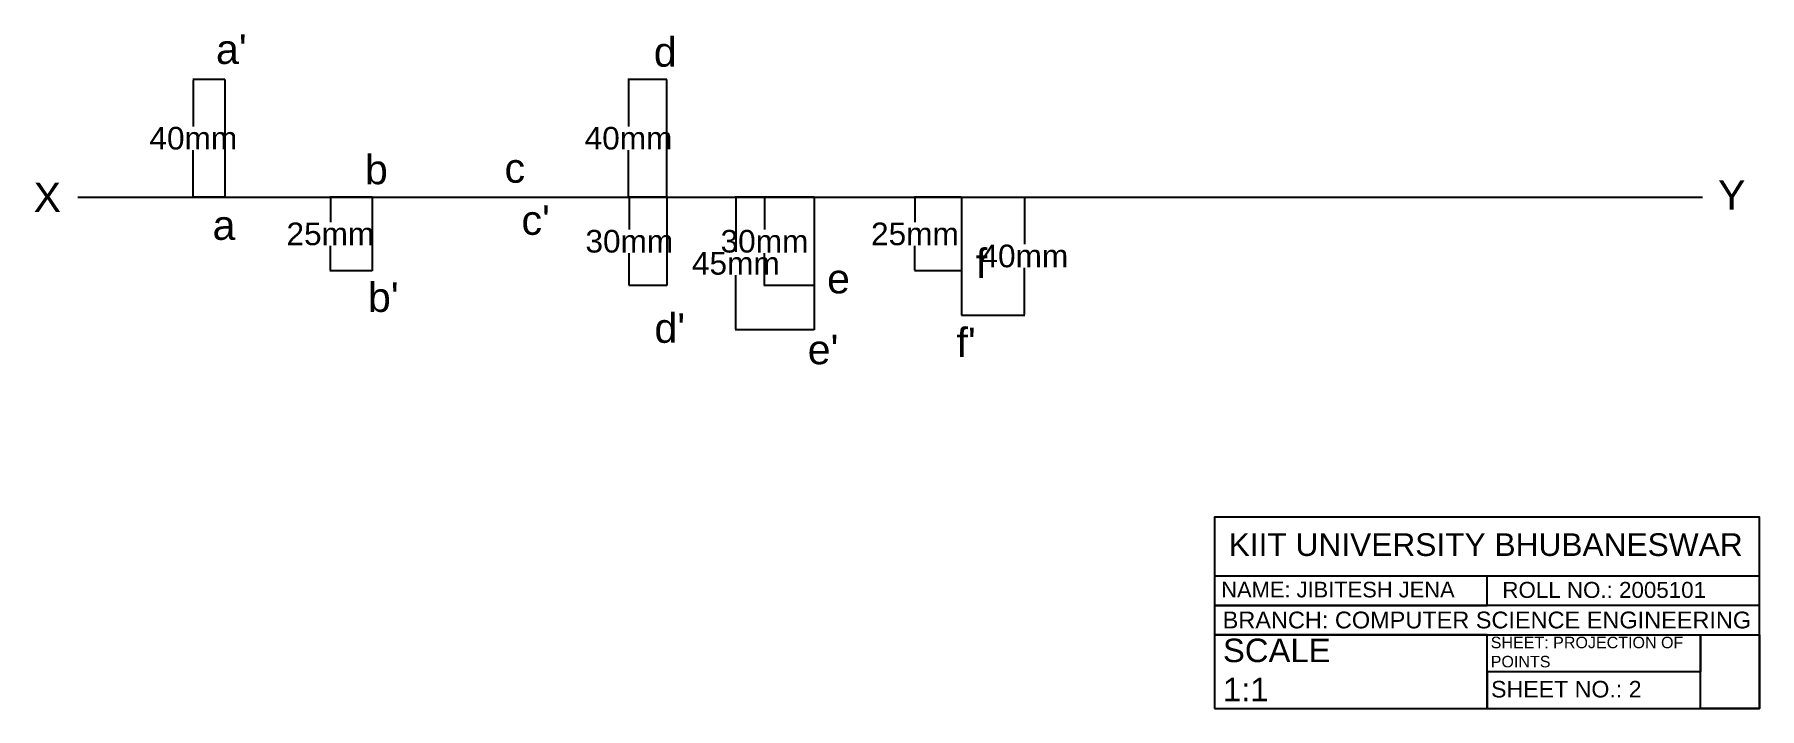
# Model space of a CAD drawing. Header units: millimetres. Extents: x 120 to 706, y 2 to 231.
import ezdxf

# ---------------------------------------------------------------- set-up
doc = ezdxf.new("R2010")
doc.units = ezdxf.units.MM
doc.header["$MEASUREMENT"] = 0
doc.styles.get("Standard").update_dxf_attribs({"font": 'arial.ttf'})
doc.dimstyles.get("Standard").update_dxf_attribs({"dimtxt": 7.68, "dimasz": 0.18, "dimexe": 0.18, "dimexo": 0.0625, "dimgap": 0.09, "dimtad": 0, "dimtih": 1, "dimtoh": 1, "dimdec": 0, "dimzin": 0, "dimdsep": 46, "dimtxsty": 'Standard', "dimcen": 0.09, "dimadec": 0, "dimazin": 0, "dimtfac": 1, "dimtdec": 0, "dimtofl": 0, "dimtmove": 0, "dimatfit": 3, "dimfxl": 1, "dimtolj": 1, "dimtzin": 0, "dimarcsym": 0})

# ---------------------------------------------------------------- blocks, each defined once
blk = doc.blocks.new('*D4')
at = {"color": 0, "lineweight": -2, "transparency": 16777216}
for p, q in [((185.03, 215.36), (174.14, 215.36)), ((174.32, 215.18), (174.32, 199.38)), ((174.32, 175.54), (174.32, 191.35)), ((185.03, 175.36), (174.14, 175.36))]:
    blk.add_line(p, q, dxfattribs=at)
at = {"color": 0, "transparency": 16777216}
for points in [[(174.29, 215.18), (174.35, 215.18), (174.32, 215.36)], [(174.29, 175.54), (174.35, 175.54), (174.32, 175.36)]]:
    blk.add_solid(points, dxfattribs=at)
at = {"layer": 'Defpoints', "color": 0, "transparency": 16777216}
for p in [(174.32, 215.36), (185.09, 215.36), (185.09, 175.36)]:
    blk.add_point(p, dxfattribs=at)
at = {"color": 0, "transparency": 16777216, "insert": (174.32, 195.36), "char_height": 7.68, "attachment_point": 5}
blk.add_mtext('\\A1;40mm', dxfattribs=at)
blk = doc.blocks.new('*D5')
at = {"color": 0, "lineweight": -2, "transparency": 16777216}
for p, q in [((235.03, 175.36), (220.67, 175.36)), ((220.85, 175.18), (220.85, 166.88)), ((220.85, 150.54), (220.85, 158.85)), ((235.03, 150.36), (220.67, 150.36))]:
    blk.add_line(p, q, dxfattribs=at)
at = {"color": 0, "transparency": 16777216}
for points in [[(220.82, 175.18), (220.88, 175.18), (220.85, 175.36)], [(220.82, 150.54), (220.88, 150.54), (220.85, 150.36)]]:
    blk.add_solid(points, dxfattribs=at)
at = {"layer": 'Defpoints', "color": 0, "transparency": 16777216}
for p in [(235.09, 175.36), (220.85, 150.36), (235.09, 150.36)]:
    blk.add_point(p, dxfattribs=at)
at = {"color": 0, "transparency": 16777216, "insert": (220.85, 162.86), "char_height": 7.68, "attachment_point": 5}
blk.add_mtext('\\A1;25mm', dxfattribs=at)
blk = doc.blocks.new('*D6')
at = {"color": 0, "lineweight": -2, "transparency": 16777216}
for p, q in [((335.03, 215.36), (321.88, 215.36)), ((322.06, 215.18), (322.06, 199.38)), ((322.06, 175.54), (322.06, 191.35)), ((335.03, 175.36), (321.88, 175.36))]:
    blk.add_line(p, q, dxfattribs=at)
at = {"color": 0, "transparency": 16777216}
for points in [[(322.03, 215.18), (322.09, 215.18), (322.06, 215.36)], [(322.03, 175.54), (322.09, 175.54), (322.06, 175.36)]]:
    blk.add_solid(points, dxfattribs=at)
at = {"layer": 'Defpoints', "color": 0, "transparency": 16777216}
for p in [(322.06, 215.36), (335.09, 215.36), (335.09, 175.36)]:
    blk.add_point(p, dxfattribs=at)
at = {"color": 0, "transparency": 16777216, "insert": (322.06, 195.36), "char_height": 7.68, "attachment_point": 5}
blk.add_mtext('\\A1;40mm', dxfattribs=at)
blk = doc.blocks.new('*D1')
at = {"color": 0, "lineweight": -2, "transparency": 16777216}
for p, q in [((335.03, 175.36), (322.15, 175.36)), ((322.33, 175.18), (322.33, 164.38)), ((322.33, 145.54), (322.33, 156.35)), ((335.03, 145.36), (322.15, 145.36))]:
    blk.add_line(p, q, dxfattribs=at)
at = {"color": 0, "transparency": 16777216}
for points in [[(322.3, 175.18), (322.36, 175.18), (322.33, 175.36)], [(322.3, 145.54), (322.36, 145.54), (322.33, 145.36)]]:
    blk.add_solid(points, dxfattribs=at)
at = {"layer": 'Defpoints', "color": 0, "transparency": 16777216}
for p in [(335.09, 175.36), (322.33, 145.36), (335.09, 145.36)]:
    blk.add_point(p, dxfattribs=at)
at = {"color": 0, "transparency": 16777216, "insert": (322.33, 160.36), "char_height": 7.68, "attachment_point": 5}
blk.add_mtext('\\A1;30mm', dxfattribs=at)
blk = doc.blocks.new('*D7')
at = {"color": 0, "lineweight": -2, "transparency": 16777216}
for p, q in [((385.03, 175.36), (368.03, 175.36)), ((368.21, 175.18), (368.21, 164.38)), ((368.21, 145.54), (368.21, 156.35)), ((385.03, 145.36), (368.03, 145.36))]:
    blk.add_line(p, q, dxfattribs=at)
at = {"color": 0, "transparency": 16777216}
for points in [[(368.18, 175.18), (368.24, 175.18), (368.21, 175.36)], [(368.18, 145.54), (368.24, 145.54), (368.21, 145.36)]]:
    blk.add_solid(points, dxfattribs=at)
at = {"layer": 'Defpoints', "color": 0, "transparency": 16777216}
for p in [(368.21, 175.36), (385.09, 175.36), (385.09, 145.36)]:
    blk.add_point(p, dxfattribs=at)
at = {"color": 0, "transparency": 16777216, "insert": (368.21, 160.36), "char_height": 7.68, "attachment_point": 5}
blk.add_mtext('\\A1;30mm', dxfattribs=at)
blk = doc.blocks.new('*D2')
at = {"color": 0, "lineweight": -2, "transparency": 16777216}
for p, q in [((385.03, 175.36), (358.31, 175.36)), ((358.49, 175.18), (358.49, 156.86)), ((358.49, 130.54), (358.49, 148.87)), ((385.03, 130.36), (358.31, 130.36))]:
    blk.add_line(p, q, dxfattribs=at)
at = {"color": 0, "transparency": 16777216}
for points in [[(358.46, 175.18), (358.52, 175.18), (358.49, 175.36)], [(358.46, 130.54), (358.52, 130.54), (358.49, 130.36)]]:
    blk.add_solid(points, dxfattribs=at)
at = {"layer": 'Defpoints', "color": 0, "transparency": 16777216}
for p in [(385.09, 175.36), (358.49, 130.36), (385.09, 130.36)]:
    blk.add_point(p, dxfattribs=at)
at = {"color": 0, "transparency": 16777216, "insert": (358.49, 152.86), "char_height": 7.68, "attachment_point": 5}
blk.add_mtext('\\A1;45mm', dxfattribs=at)
blk = doc.blocks.new('*D8')
at = {"color": 0, "lineweight": -2, "transparency": 16777216}
for p, q in [((435.03, 175.36), (419.11, 175.36)), ((419.29, 175.18), (419.29, 166.88)), ((419.29, 150.54), (419.29, 158.85)), ((435.03, 150.36), (419.11, 150.36))]:
    blk.add_line(p, q, dxfattribs=at)
at = {"color": 0, "transparency": 16777216}
for points in [[(419.26, 175.18), (419.32, 175.18), (419.29, 175.36)], [(419.26, 150.54), (419.32, 150.54), (419.29, 150.36)]]:
    blk.add_solid(points, dxfattribs=at)
at = {"layer": 'Defpoints', "color": 0, "transparency": 16777216}
for p in [(419.29, 175.36), (435.09, 175.36), (435.09, 150.36)]:
    blk.add_point(p, dxfattribs=at)
at = {"color": 0, "transparency": 16777216, "insert": (419.29, 162.86), "char_height": 7.68, "attachment_point": 5}
blk.add_mtext('\\A1;25mm', dxfattribs=at)
blk = doc.blocks.new('*D3')
at = {"color": 0, "lineweight": -2, "transparency": 16777216}
for p, q in [((435.15, 175.36), (456.62, 175.36)), ((456.44, 175.18), (456.44, 159.38)), ((456.44, 135.54), (456.44, 151.35)), ((435.15, 135.36), (456.62, 135.36))]:
    blk.add_line(p, q, dxfattribs=at)
at = {"color": 0, "transparency": 16777216}
for points in [[(456.41, 175.18), (456.47, 175.18), (456.44, 175.36)], [(456.41, 135.54), (456.47, 135.54), (456.44, 135.36)]]:
    blk.add_solid(points, dxfattribs=at)
at = {"layer": 'Defpoints', "color": 0, "transparency": 16777216}
for p in [(435.09, 175.36), (456.44, 175.36), (435.09, 135.36)]:
    blk.add_point(p, dxfattribs=at)
at = {"color": 0, "transparency": 16777216, "insert": (456.44, 155.36), "char_height": 7.68, "attachment_point": 5}
blk.add_mtext('\\A1;40mm', dxfattribs=at)

msp = doc.modelspace()

# ---------------------------------------------------------------- linework, layer by layer
for p, q in [((185.09, 175.36), (185.09, 215.36)), ((335.09, 175.36), (335.09, 215.36)), ((135.09, 175.36), (686.7, 175.36)), ((235.09, 175.36), (235.09, 150.36)), ((335.09, 175.36), (335.09, 145.36)), ((385.09, 175.36), (385.09, 130.36)), ((435.09, 175.36), (435.09, 135.36))]:
    msp.add_line(p, q)
for points in [[(521, 1.7), (706, 1.7), (706, 66.7), (521, 66.7)], [(521, 26.7), (706, 26.7), (706, 46.7), (521, 46.7)], [(521, 36.7), (613.5, 36.7), (613.5, 46.7), (521, 46.7)], [(521, 26.7), (706, 26.7), (706, 36.7), (521, 36.7)], [(521, 1.7), (613.5, 1.7), (613.5, 26.7), (521, 26.7)], [(613.5, 26.7), (686, 26.7), (686, 14.2), (613.5, 14.2)], [(686, 26.7), (706, 26.7), (706, 1.7), (686, 1.7)], [(613.5, 1.7), (686, 1.7), (686, 14.2), (613.5, 14.2)]]:
    msp.add_lwpolyline(points, close=True)

# ---------------------------------------------------------------- texts
at = {"char_height": 10, "attachment_point": 1}
for s, width, gutter_width, insert in [("a'", 32.8656, 50, (182.01, 230.64)), ('d', 1.4885, 10, (330.64, 229.72)), ('b', 1.4885, 10, (232.59, 189.79)), ('c', 1.4885, 10, (279.97, 190.28)), ('X', 103.7595, 50, (120.09, 180.33)), ('Y', 103.7595, 50, (691.92, 181.1)), ("c'", 1.4885, 10, (285.72, 172.59)), ('a', 32.8656, 50, (180.85, 170.89)), ('f', 1.4885, 10, (439.94, 157.91)), ("b'", 1.4885, 10, (233.6, 146.41)), ('e', 1.4885, 10, (389.47, 152.71)), ("d'", 1.4885, 10, (330.86, 135.92)), ("f'", 1.4885, 10, (433.41, 131.05)), ("e'", 1.4885, 10, (382.89, 128.63))]:
    msp.add_mtext_dynamic_manual_height_columns(s, width=width, gutter_width=gutter_width, heights=[0], dxfattribs=dict(at, insert=insert))
at = {"attachment_point": 1}
for s, insert, char_height in [('KIIT UNIVERSITY BHUBANESWAR', (525.79, 61.22), 7.6998), ('NAME: JIBITESH JENA', (523.27, 44.75), 5.3177), ('ROLL NO.: 2005101', (618.69, 44.7), 5.4318), ('BRANCH: COMPUTER SCIENCE ENGINEERING', (523.77, 34.62), 5.7073), ('SCALE\\P1:1', (523.85, 25.43), 7.977), ('SHEET NO.: 2', (614.87, 11.08), 5.6263)]:
    msp.add_mtext(s, dxfattribs=dict(at, insert=insert, char_height=char_height))
at = {"insert": (614.76, 26.08), "char_height": 3.9, "width": 69.1632, "attachment_point": 1}
msp.add_mtext('SHEET: PROJECTION OF \\PPOINTS', dxfattribs=at)

# ---------------------------------------------------------------- dimensions: what is measured, and where the dimension line sits
for base, p1, p2, picture, middle in [((174.32, 215.36), (185.09, 175.36), (185.09, 215.36), '*D4', (174.32, 195.36)), ((322.06, 215.36), (335.09, 175.36), (335.09, 215.36), '*D6', (322.06, 195.36)), ((220.85, 150.36), (235.09, 175.36), (235.09, 150.36), '*D5', (220.85, 162.86)), ((322.33, 145.36), (335.09, 175.36), (335.09, 145.36), '*D1', (322.33, 160.36)), ((358.49, 130.36), (385.09, 175.36), (385.09, 130.36), '*D2', (358.49, 152.86)), ((368.21, 175.36), (385.09, 145.36), (385.09, 175.36), '*D7', (368.21, 160.36)), ((419.29, 175.36), (435.09, 150.36), (435.09, 175.36), '*D8', (419.29, 162.86)), ((456.44, 175.36), (435.09, 135.36), (435.09, 175.36), '*D3', (456.44, 155.36))]:
    dim = msp.add_linear_dim(base=base, p1=p1, p2=p2, angle=90, dimstyle='Standard', override={"dimpost": 'mm'})
    dim.commit()
    dim.dimension.update_dxf_attribs({"geometry": picture, "text_midpoint": middle})

doc.saveas('drawing.dxf')
